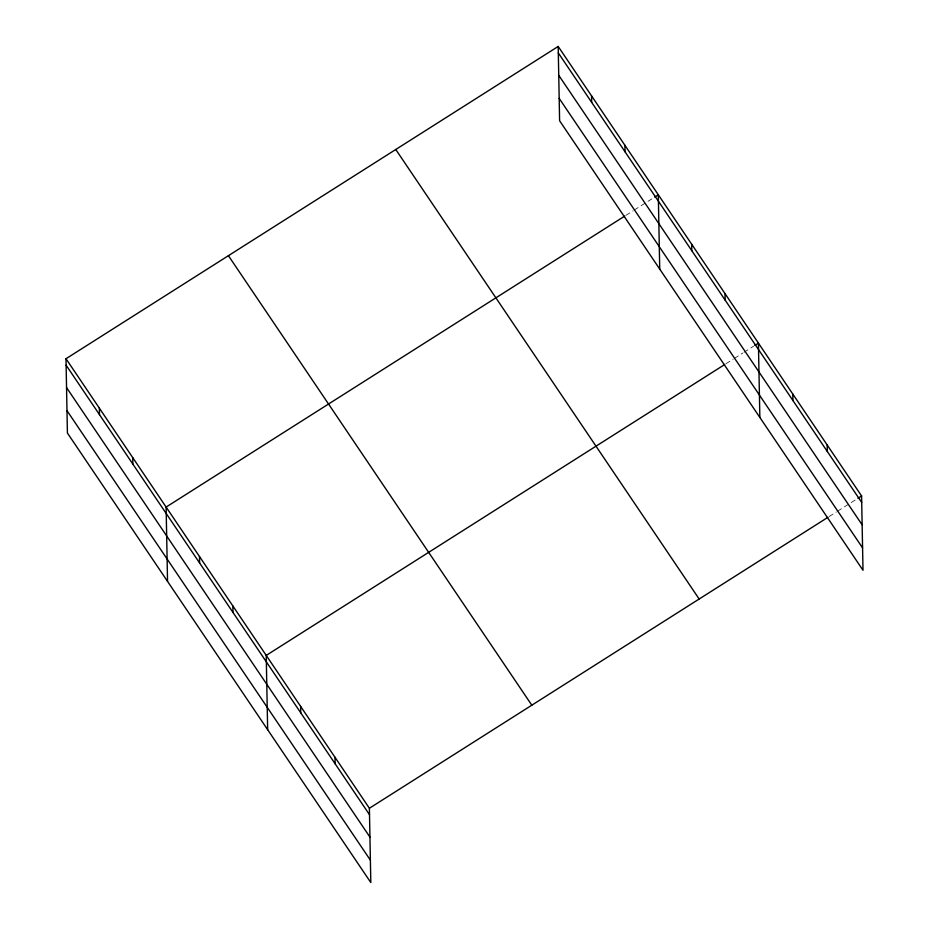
<?xml version="1.0" encoding="UTF-8"?>
<svg xmlns="http://www.w3.org/2000/svg" width="929" height="929" viewBox="0 0 929 929"><rect width="100%" height="100%" fill="white"/><g stroke="black" fill="none" stroke-linecap="round" stroke-linejoin="round"><path stroke-width="0.7" stroke-dasharray="4.64 3.48" d="M625.821 215.4L633.044 210.825M634.24 210.059L653.493 197.842M725.944 363.738L733.167 359.163M734.363 358.397L742.782 353.055M743.99 352.288L753.616 346.18M829.098 516.57L836.321 511.995M837.517 511.229L856.77 499.024"/><path stroke-width="1.39" d="M65.994 358.733L369.394 808.253L370.81 882.55L67.411 433.03L65.994 358.733L558.19 46.45L861.589 495.97L863.006 570.267L559.606 120.747L558.19 46.45M624.613 216.167L166.117 507.071L167.534 581.38M654.701 197.076L658.301 194.788L659.729 269.096M724.736 364.505L266.228 655.409L267.657 729.718M754.824 345.425L758.424 343.126L759.852 417.435M369.394 808.253L827.902 517.337M857.978 498.258L861.589 495.97M558.306 52.93L861.706 502.438M558.735 75.307L862.135 524.827M559.177 98.369L862.576 547.889M395.766 149.499L699.154 599.019M228.418 255.684L531.818 705.192M66.11 365.202L369.51 814.721M66.54 387.59L369.939 837.11M66.981 410.653L370.381 860.161M827.193 445.026L827.321 451.494M792.809 394.07L792.936 400.55M725.05 293.68L725.177 300.16M691.675 244.234L691.803 250.714M624.938 145.342L625.054 151.822M591.564 95.896L591.68 102.376M335.009 757.298L335.125 763.777M300.613 706.354L300.741 712.833M232.854 605.963L232.982 612.443M199.48 556.517L199.607 562.997M132.742 457.625L132.859 464.105M99.368 408.179L99.484 414.659"/></g></svg>
